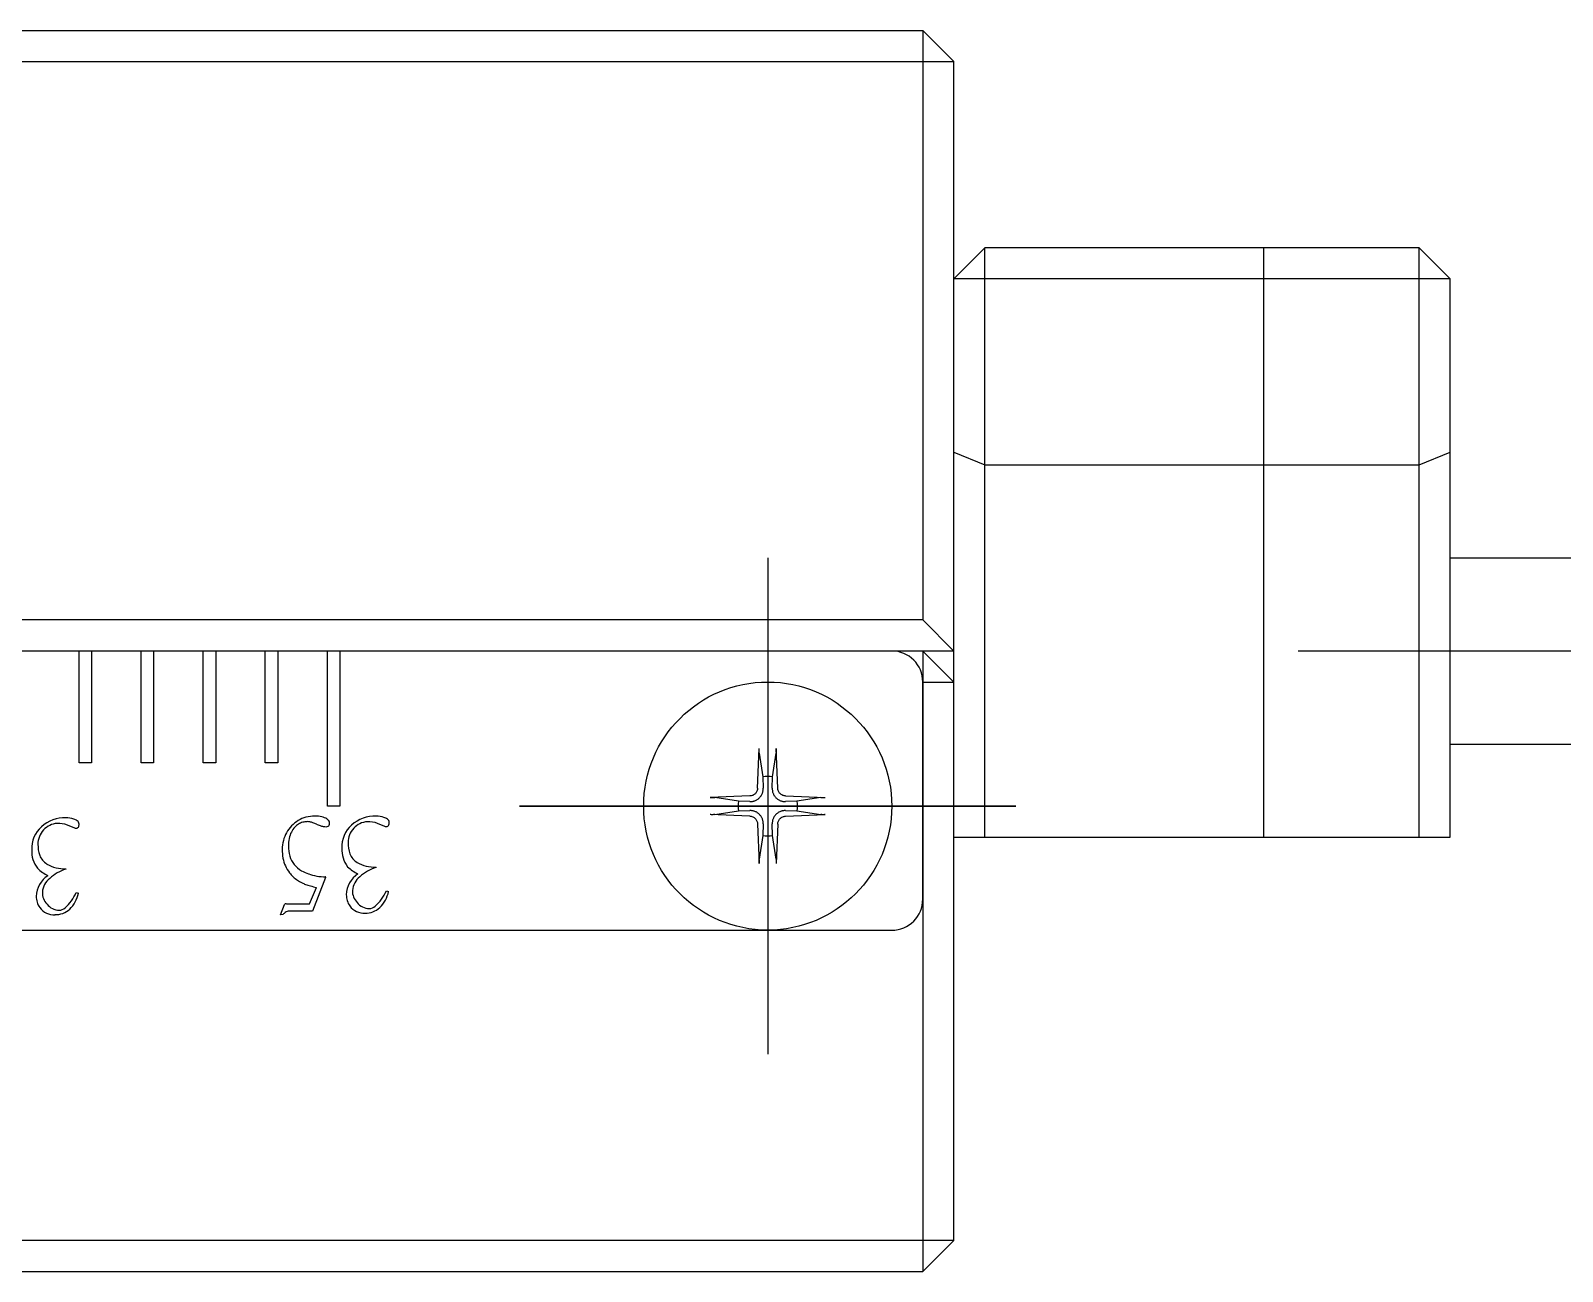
# Model space of a CAD drawing. Extents: x 1 to 272, y 0 to 189.
# Drawn here: x 166.38 to 191.08, y 167.35 to 187.35 of the extents above; entities that cross this region are included whole.
import ezdxf

# ---------------------------------------------------------------- set-up
doc = ezdxf.new("R2010")
doc.units = 0
doc.linetypes.add('CENTER', pattern=[50.8, 31.75, -6.35, 6.35, -6.35])
doc.layers.get('0').update_dxf_attribs({"linetype": 'CONTINUOUS'})
doc.layers.add('CENTER', color=1, linetype='CENTER')

msp = doc.modelspace()

# ---------------------------------------------------------------- linework, layer by layer
at = {"color": 7, "linetype": 'CONTINUOUS'}
for p, q in [((141.765, 187.345), (180.765, 187.345)), ((180.765, 187.345), (181.265, 186.845)), ((180.765, 187.345), (180.765, 177.845)), ((91.265, 186.845), (181.265, 186.845)), ((181.265, 167.845), (181.265, 186.845)), ((181.765, 183.845), (181.265, 183.345)), ((188.765, 183.845), (181.765, 183.845)), ((181.765, 174.345), (181.765, 183.845)), ((186.265, 174.345), (186.265, 183.845)), ((189.265, 183.345), (188.765, 183.845)), ((188.765, 174.345), (188.765, 183.845)), ((189.265, 183.345), (181.265, 183.345)), ((189.265, 174.345), (189.265, 183.345)), ((181.265, 180.552), (181.765, 180.345)), ((188.765, 180.345), (189.265, 180.552)), ((181.765, 180.345), (188.765, 180.345)), ((189.265, 178.845), (217.765, 178.845)), ((180.765, 177.845), (147.265, 177.845)), ((180.765, 177.845), (181.265, 177.345)), ((181.265, 177.345), (91.265, 177.345)), ((167.165, 175.545), (167.165, 177.345)), ((167.365, 177.345), (167.365, 175.545)), ((168.165, 175.545), (168.165, 177.345)), ((168.365, 177.345), (168.365, 175.545)), ((169.165, 175.545), (169.165, 177.345)), ((169.365, 177.345), (169.365, 175.545)), ((170.165, 175.545), (170.165, 177.345)), ((170.365, 177.345), (170.365, 175.545)), ((171.165, 174.845), (171.165, 177.345)), ((171.365, 177.345), (171.365, 174.845)), ((181.265, 176.845), (180.765, 177.345)), ((180.765, 177.345), (180.765, 167.345)), ((180.765, 173.345), (180.765, 176.845)), ((180.765, 176.845), (181.265, 176.845)), ((189.265, 175.845), (217.765, 175.845)), ((178.102, 175.134), (178.127, 175.771)), ((178.126, 175.76), (178.127, 175.771)), ((178.126, 175.75), (178.126, 175.76)), ((178.126, 175.739), (178.126, 175.75)), ((178.126, 175.734), (178.126, 175.739)), ((178.126, 175.729), (178.126, 175.734)), ((178.126, 175.72), (178.126, 175.729)), ((178.126, 175.716), (178.126, 175.72)), ((178.127, 175.712), (178.126, 175.716)), ((178.127, 175.708), (178.127, 175.712)), ((178.127, 175.705), (178.127, 175.708)), ((178.127, 175.702), (178.127, 175.705)), ((178.128, 175.699), (178.127, 175.702)), ((178.128, 175.699), (178.187, 175.317)), ((178.342, 175.317), (178.402, 175.699)), ((178.403, 175.712), (178.402, 175.708)), ((178.402, 175.708), (178.402, 175.705)), ((178.402, 175.705), (178.402, 175.702)), ((178.402, 175.702), (178.402, 175.699)), ((178.403, 175.771), (178.403, 175.76)), ((178.427, 175.134), (178.403, 175.771)), ((178.403, 175.76), (178.403, 175.75)), ((178.403, 175.75), (178.403, 175.739)), ((178.403, 175.739), (178.403, 175.734)), ((178.403, 175.734), (178.403, 175.729)), ((178.403, 175.729), (178.403, 175.72)), ((178.403, 175.72), (178.403, 175.716)), ((178.403, 175.716), (178.403, 175.712)), ((167.365, 175.545), (167.165, 175.545)), ((168.365, 175.545), (168.165, 175.545)), ((169.365, 175.545), (169.165, 175.545)), ((170.365, 175.545), (170.165, 175.545)), ((178.091, 175.087), (178.086, 175.075)), ((178.096, 175.098), (178.091, 175.087)), ((178.099, 175.11), (178.096, 175.098)), ((178.101, 175.122), (178.099, 175.11)), ((178.102, 175.134), (178.101, 175.122)), ((178.187, 175.317), (178.192, 175.132)), ((178.338, 175.132), (178.342, 175.317)), ((178.428, 175.122), (178.427, 175.134)), ((178.43, 175.11), (178.428, 175.122)), ((178.433, 175.098), (178.43, 175.11)), ((178.438, 175.086), (178.433, 175.098)), ((171.365, 174.845), (171.165, 174.845)), ((177.975, 175.008), (177.339, 174.983)), ((177.339, 174.983), (177.349, 174.984)), ((177.349, 174.984), (177.36, 174.984)), ((177.36, 174.984), (177.37, 174.984)), ((177.37, 174.984), (177.375, 174.984)), ((177.375, 174.984), (177.38, 174.984)), ((177.38, 174.984), (177.39, 174.984)), ((177.39, 174.984), (177.394, 174.983)), ((177.394, 174.983), (177.398, 174.983)), ((177.398, 174.983), (177.402, 174.983)), ((177.402, 174.983), (177.405, 174.983)), ((177.405, 174.983), (177.408, 174.982)), ((177.408, 174.982), (177.411, 174.982)), ((177.792, 174.922), (177.411, 174.982)), ((177.977, 174.918), (177.792, 174.922)), ((177.988, 175.009), (177.975, 175.008)), ((178, 175.011), (177.988, 175.009)), ((178.012, 175.014), (178, 175.011)), ((178.023, 175.018), (178.012, 175.014)), ((178.035, 175.024), (178.023, 175.018)), ((178.045, 175.03), (178.035, 175.024)), ((178.055, 175.038), (178.045, 175.03)), ((178.064, 175.046), (178.055, 175.038)), ((178.072, 175.055), (178.064, 175.046)), ((178.079, 175.065), (178.072, 175.055)), ((178.086, 175.075), (178.079, 175.065)), ((178.443, 175.075), (178.438, 175.086)), ((178.45, 175.064), (178.443, 175.075)), ((178.457, 175.055), (178.45, 175.064)), ((178.465, 175.046), (178.457, 175.055)), ((178.474, 175.038), (178.465, 175.046)), ((178.484, 175.03), (178.474, 175.038)), ((178.495, 175.024), (178.484, 175.03)), ((178.506, 175.018), (178.495, 175.024)), ((178.518, 175.014), (178.506, 175.018)), ((178.53, 175.011), (178.518, 175.014)), ((178.542, 175.009), (178.53, 175.011)), ((178.554, 175.008), (178.542, 175.009)), ((178.737, 174.922), (178.552, 174.918)), ((178.554, 175.008), (179.191, 174.983)), ((179.119, 174.982), (178.737, 174.922)), ((179.119, 174.982), (179.121, 174.982)), ((179.121, 174.982), (179.124, 174.983)), ((179.124, 174.983), (179.128, 174.983)), ((179.128, 174.983), (179.131, 174.983)), ((179.131, 174.983), (179.135, 174.983)), ((179.135, 174.983), (179.14, 174.984)), ((179.14, 174.984), (179.149, 174.984)), ((179.149, 174.984), (179.154, 174.984)), ((179.154, 174.984), (179.159, 174.984)), ((179.159, 174.984), (179.17, 174.984)), ((179.17, 174.984), (179.18, 174.984)), ((179.18, 174.984), (179.191, 174.983)), ((177.349, 174.707), (177.339, 174.707)), ((177.975, 174.683), (177.339, 174.707)), ((177.36, 174.706), (177.349, 174.707)), ((177.37, 174.706), (177.36, 174.706)), ((177.375, 174.706), (177.37, 174.706)), ((177.38, 174.706), (177.375, 174.706)), ((177.39, 174.707), (177.38, 174.706)), ((177.394, 174.707), (177.39, 174.707)), ((177.398, 174.707), (177.394, 174.707)), ((177.402, 174.707), (177.398, 174.707)), ((177.405, 174.708), (177.402, 174.707)), ((177.408, 174.708), (177.405, 174.708)), ((177.411, 174.708), (177.408, 174.708)), ((177.411, 174.708), (177.792, 174.768)), ((177.792, 174.768), (177.977, 174.772)), ((177.975, 174.683), (177.987, 174.682)), ((177.987, 174.682), (177.999, 174.68)), ((177.999, 174.68), (178.011, 174.676)), ((178.011, 174.676), (178.023, 174.672)), ((178.023, 174.672), (178.034, 174.666)), ((178.034, 174.666), (178.045, 174.66)), ((178.045, 174.66), (178.055, 174.652)), ((178.055, 174.652), (178.064, 174.644)), ((178.064, 174.644), (178.072, 174.636)), ((178.072, 174.636), (178.079, 174.626)), ((178.079, 174.626), (178.086, 174.615)), ((178.086, 174.615), (178.091, 174.604)), ((178.091, 174.604), (178.096, 174.592)), ((178.433, 174.592), (178.438, 174.604)), ((178.438, 174.604), (178.443, 174.615)), ((178.443, 174.615), (178.45, 174.626)), ((178.45, 174.626), (178.457, 174.635)), ((178.457, 174.635), (178.465, 174.644)), ((178.465, 174.644), (178.474, 174.652)), ((178.474, 174.652), (178.484, 174.66)), ((178.484, 174.66), (178.495, 174.666)), ((178.495, 174.666), (178.506, 174.672)), ((178.506, 174.672), (178.517, 174.676)), ((178.517, 174.676), (178.53, 174.679)), ((178.53, 174.679), (178.542, 174.682)), ((178.542, 174.682), (178.554, 174.683)), ((178.552, 174.772), (178.737, 174.768)), ((178.554, 174.683), (179.191, 174.707)), ((178.737, 174.768), (179.119, 174.708)), ((179.121, 174.708), (179.119, 174.708)), ((179.124, 174.708), (179.121, 174.708)), ((179.128, 174.707), (179.124, 174.708)), ((179.131, 174.707), (179.128, 174.707)), ((179.135, 174.707), (179.131, 174.707)), ((179.14, 174.707), (179.135, 174.707)), ((179.149, 174.706), (179.14, 174.707)), ((179.154, 174.706), (179.149, 174.706)), ((179.159, 174.706), (179.154, 174.706)), ((179.17, 174.706), (179.159, 174.706)), ((179.18, 174.707), (179.17, 174.706)), ((179.191, 174.707), (179.18, 174.707)), ((167.092, 174.489), (166.974, 174.539)), ((167.106, 174.486), (167.092, 174.489)), ((172.092, 174.515), (171.974, 174.566)), ((172.106, 174.513), (172.092, 174.515)), ((178.096, 174.592), (178.099, 174.58)), ((178.099, 174.58), (178.101, 174.568)), ((178.101, 174.568), (178.102, 174.556)), ((178.102, 174.556), (178.127, 173.919)), ((178.187, 174.373), (178.128, 173.991)), ((178.192, 174.558), (178.187, 174.373)), ((178.342, 174.373), (178.338, 174.558)), ((178.402, 173.991), (178.342, 174.373)), ((178.427, 174.556), (178.403, 173.919)), ((178.427, 174.556), (178.428, 174.568)), ((178.428, 174.568), (178.43, 174.58)), ((178.43, 174.58), (178.433, 174.592)), ((181.265, 174.345), (189.265, 174.345)), ((171.949, 173.863), (171.949, 173.857)), ((178.126, 173.974), (178.127, 173.979)), ((178.126, 173.97), (178.126, 173.974)), ((178.126, 173.961), (178.126, 173.97)), ((178.126, 173.956), (178.126, 173.961)), ((178.126, 173.951), (178.126, 173.956)), ((178.126, 173.94), (178.126, 173.951)), ((178.126, 173.93), (178.126, 173.94)), ((178.127, 173.919), (178.126, 173.93)), ((178.127, 173.988), (178.128, 173.991)), ((178.127, 173.985), (178.127, 173.988)), ((178.127, 173.982), (178.127, 173.985)), ((178.127, 173.979), (178.127, 173.982)), ((178.402, 173.991), (178.402, 173.988)), ((178.402, 173.988), (178.402, 173.985)), ((178.402, 173.985), (178.402, 173.982)), ((178.402, 173.982), (178.403, 173.979)), ((178.403, 173.979), (178.403, 173.974)), ((178.403, 173.974), (178.403, 173.97)), ((178.403, 173.97), (178.403, 173.961)), ((178.403, 173.961), (178.403, 173.956)), ((178.403, 173.956), (178.403, 173.951)), ((178.403, 173.951), (178.403, 173.94)), ((178.403, 173.94), (178.403, 173.93)), ((178.403, 173.93), (178.403, 173.919)), ((166.949, 173.836), (166.949, 173.83)), ((171.138, 173.692), (170.924, 173.152)), ((167.117, 173.451), (167.153, 173.443)), ((170.879, 173.272), (170.989, 173.533)), ((172.117, 173.478), (172.153, 173.469)), ((170.409, 173.094), (170.476, 173.258)), ((170.509, 173.272), (170.879, 173.272)), ((170.924, 173.152), (170.551, 173.152)), ((170.453, 173.099), (170.409, 173.094)), ((92.265, 172.845), (180.265, 172.845)), ((181.265, 167.845), (91.265, 167.845)), ((180.765, 167.345), (181.265, 167.845)), ((91.765, 167.345), (180.765, 167.345))]:
    msp.add_line(p, q, dxfattribs=at)
msp.add_circle((178.265, 174.845), 2, dxfattribs=at)
for centre, radius, start, end in [((180.265, 176.845), 0.5, 360, 90), ((177.976, 175.127), 0.216, 345.0596, 350.4557), ((178.265, 174.845), 0.479, 80.6957, 99.3043), ((177.969, 175.128), 0.222, 350.4292, 355.7575), ((177.979, 175.127), 0.212, 355.7311, 1.3135), ((178.55, 175.127), 0.213, 178.6874, 184.268), ((178.56, 175.128), 0.222, 184.2424, 189.5709), ((178.553, 175.127), 0.216, 189.5456, 194.9391), ((178.265, 174.845), 0.479, 170.6957, 189.3043), ((177.982, 175.13), 0.213, 268.6874, 274.268), ((177.982, 175.14), 0.222, 274.2424, 279.5709), ((177.983, 175.134), 0.216, 279.5456, 284.9391), ((177.985, 175.124), 0.206, 284.9953, 290.6145), ((177.982, 175.132), 0.214, 290.572, 296.2994), ((177.989, 175.12), 0.201, 296.2694, 302.6116), ((177.984, 175.127), 0.209, 302.6454, 308.7756), ((177.988, 175.122), 0.202, 308.7204, 314.9342), ((177.988, 175.121), 0.202, 315.0678, 321.2775), ((177.982, 175.126), 0.209, 321.2249, 327.3542), ((177.99, 175.121), 0.201, 327.3884, 333.7306), ((177.978, 175.127), 0.214, 333.7006, 339.428), ((177.986, 175.124), 0.206, 339.386, 345.0043), ((178.543, 175.124), 0.206, 194.9953, 200.6145), ((178.552, 175.127), 0.214, 200.572, 206.2994), ((178.539, 175.121), 0.201, 206.2694, 212.6116), ((178.547, 175.126), 0.209, 212.6454, 218.7756), ((178.541, 175.121), 0.202, 218.7204, 224.9342), ((178.541, 175.122), 0.202, 225.0678, 231.2775), ((178.546, 175.127), 0.209, 231.2249, 237.3542), ((178.541, 175.12), 0.201, 237.3884, 243.7306), ((178.547, 175.132), 0.214, 243.7006, 249.428), ((178.544, 175.124), 0.206, 249.386, 255.0043), ((178.546, 175.134), 0.216, 255.0596, 260.4557), ((178.548, 175.14), 0.222, 260.4292, 265.7575), ((178.547, 175.13), 0.212, 265.7311, 271.3135), ((178.265, 174.845), 0.479, 350.6957, 9.3043), ((166.932, 174.091), 0.565, 88.0192, 131.6622), ((166.954, 174.269), 0.386, 71.2996, 90.3757), ((167.01, 174.432), 0.215, 55.0158, 71.6164), ((167.098, 174.552), 0.0656, 3.2091, 57.4566), ((170.948, 174.189), 0.493, 120.7739, 136.7817), ((170.937, 174.202), 0.477, 104.1459, 120.5209), ((170.846, 174.299), 0.295, 90.7211, 105.4421), ((170.961, 174.101), 0.581, 89.6263, 103.9812), ((170.84, 174.387), 0.208, 77.9993, 89.3203), ((170.972, 174.162), 0.521, 78.2451, 90.7659), ((171.035, 174.457), 0.218, 56.1652, 78.5243), ((171.081, 174.533), 0.13, 39.3474, 54.6593), ((171.091, 174.542), 0.117, 21.5057, 39.093), ((171.932, 174.117), 0.565, 88.0192, 131.6622), ((171.83, 174.199), 0.394, 68.6451, 93.1192), ((171.954, 174.296), 0.386, 71.2996, 90.3757), ((172.01, 174.458), 0.215, 55.0158, 71.6164), ((172.098, 174.579), 0.0656, 3.2091, 57.4566), ((177.982, 174.56), 0.212, 85.7311, 91.3135), ((177.982, 174.55), 0.222, 80.4292, 85.7575), ((177.983, 174.556), 0.216, 75.0596, 80.4557), ((177.985, 174.566), 0.206, 69.386, 75.0043), ((177.982, 174.558), 0.214, 63.7006, 69.428), ((177.989, 174.57), 0.201, 57.3884, 63.7306), ((177.984, 174.563), 0.209, 51.2249, 57.3542), ((177.988, 174.568), 0.202, 45.0678, 51.2775), ((177.988, 174.569), 0.202, 38.7204, 44.9342), ((177.982, 174.564), 0.209, 32.6454, 38.7756), ((177.99, 174.569), 0.201, 26.2694, 32.6116), ((177.978, 174.563), 0.214, 20.572, 26.2994), ((177.986, 174.566), 0.206, 14.9953, 20.6145), ((177.976, 174.563), 0.216, 9.5456, 14.9391), ((177.969, 174.562), 0.222, 4.2424, 9.5709), ((178.56, 174.562), 0.222, 170.4292, 175.7575), ((178.553, 174.563), 0.216, 165.0596, 170.4557), ((178.543, 174.566), 0.206, 159.386, 165.0043), ((178.552, 174.563), 0.214, 153.7006, 159.428), ((178.539, 174.569), 0.201, 147.3884, 153.7306), ((178.547, 174.564), 0.209, 141.2249, 147.3542), ((178.541, 174.569), 0.202, 135.0678, 141.2775), ((178.541, 174.569), 0.202, 128.7204, 134.9342), ((178.546, 174.563), 0.209, 122.6454, 128.7756), ((178.541, 174.57), 0.201, 116.2694, 122.6116), ((178.547, 174.558), 0.214, 110.572, 116.2994), ((178.544, 174.566), 0.206, 104.9953, 110.6145), ((178.546, 174.556), 0.216, 99.5456, 104.9391), ((178.548, 174.55), 0.222, 94.2424, 99.5709), ((178.547, 174.56), 0.213, 88.6874, 94.268), ((166.872, 174.16), 0.474, 131.8868, 182.4739), ((166.82, 174.235), 0.321, 135.5755, 180.9966), ((166.832, 174.241), 0.326, 94.0582, 137.7796), ((166.83, 174.172), 0.394, 68.6451, 93.1192), ((167.11, 174.539), 0.0523, 266.0418, 322.2747), ((167.076, 174.551), 0.0874, 329.3441, 2.9783), ((170.983, 174.154), 0.544, 151.19, 165.6305), ((170.993, 174.147), 0.556, 136.7918, 151.0148), ((170.974, 174.237), 0.433, 154.0754, 168.3685), ((170.883, 174.28), 0.332, 136.8732, 153.9198), ((170.859, 174.296), 0.303, 121.5113, 135.9675), ((170.84, 174.325), 0.269, 105.6366, 121.3182), ((170.803, 174.204), 0.394, 70.7805, 78.1713), ((170.704, 173.917), 0.698, 65.8334, 70.8777), ((171.243, 175.119), 0.62, 245.85, 251.6275), ((171.174, 174.911), 0.4, 251.5675, 259.3119), ((171.148, 174.77), 0.257, 259.2315, 269.6241), ((171.149, 174.579), 0.066, 268.0277, 295.4071), ((171.158, 174.556), 0.0408, 297.1293, 334.954), ((171.129, 174.568), 0.0728, 336.281, 1.8872), ((171.186, 174.578), 0.015, 11.5786, 25.2913), ((171.165, 174.573), 0.0361, 4.316, 11.9442), ((171.127, 174.57), 0.0745, 359.7689, 4.4732), ((171.872, 174.187), 0.474, 131.8868, 182.4739), ((171.82, 174.262), 0.321, 135.5755, 180.9966), ((171.832, 174.268), 0.326, 94.0582, 137.7796), ((172.11, 174.565), 0.0523, 266.0418, 322.2747), ((172.076, 174.578), 0.0874, 329.3441, 2.9783), ((178.265, 174.845), 0.479, 260.6957, 279.3043), ((177.979, 174.563), 0.213, 358.6874, 4.268), ((178.55, 174.563), 0.212, 175.7311, 181.3135), ((166.838, 174.115), 0.44, 176.7157, 218.2603), ((167.027, 174.221), 0.528, 179.0339, 198.8086), ((171.076, 174.132), 0.639, 165.7632, 178.7145), ((171.131, 174.137), 0.694, 179.2215, 190.7983), ((171.188, 174.192), 0.651, 168.3503, 179.2247), ((171.051, 174.188), 0.514, 178.4839, 196.8828), ((171.838, 174.141), 0.44, 176.7157, 218.2603), ((172.027, 174.247), 0.528, 179.0339, 198.8086), ((166.788, 174.151), 0.279, 201.071, 238.9729), ((166.92, 174.375), 0.54, 239.1779, 273.1094), ((171.009, 174.114), 0.57, 190.8892, 204.1023), ((170.984, 174.105), 0.543, 204.2446, 217.8899), ((170.936, 174.156), 0.395, 197.3246, 219.2769), ((170.982, 174.199), 0.458, 219.8178, 239.7095), ((171.976, 174.369), 0.696, 226.0037, 242.7873), ((171.788, 174.177), 0.279, 201.071, 238.9729), ((171.92, 174.402), 0.54, 239.1779, 273.1094), ((172.183, 173.152), 0.742, 108.3154, 131.7511), ((166.883, 173.378), 0.412, 123.0246, 178.3926), ((166.976, 174.343), 0.696, 226.0037, 242.7873), ((166.881, 173.435), 0.311, 128.1356, 175.8286), ((167.183, 173.126), 0.742, 108.3154, 131.7511), ((171.042, 174.156), 0.62, 218.2978, 226.5808), ((170.999, 174.11), 0.558, 226.6126, 235.5054), ((170.987, 174.094), 0.538, 235.5472, 244.6615), ((171.074, 174.348), 0.633, 239.2808, 250.5721), ((170.994, 174.082), 0.53, 243.3872, 250.1611), ((171.122, 174.483), 0.776, 250.6148, 260.4628), ((171.162, 174.725), 1.021, 260.4715, 268.6731), ((171.138, 173.702), 0.00178, 13.6323, 92.6279), ((171.093, 173.707), 0.0479, 340.8609, 349.2763), ((171.131, 173.7), 0.0092, 347.2044, 12.7956), ((171.883, 173.405), 0.412, 123.0246, 178.3926), ((171.881, 173.461), 0.311, 128.1356, 175.8286), ((166.78, 173.388), 0.309, 179.5532, 215.3746), ((166.819, 173.445), 0.249, 177.0655, 225.9054), ((166.378, 173.798), 0.816, 313.1853, 334.8445), ((166.627, 173.559), 0.539, 315.5459, 347.5466), ((171.212, 174.676), 1.163, 250.0124, 254.0248), ((171.499, 175.67), 2.197, 253.9631, 256.5892), ((171.78, 173.414), 0.309, 179.5532, 215.3746), ((171.819, 173.471), 0.249, 177.0655, 225.9054), ((171.378, 173.825), 0.816, 313.1853, 334.8445), ((171.627, 173.586), 0.539, 315.5459, 347.5466), ((166.755, 173.376), 0.282, 216.3587, 273.971), ((166.846, 173.416), 0.25, 216.8846, 269.0343), ((166.784, 173.434), 0.339, 268.2687, 312.0328), ((166.833, 173.327), 0.161, 272.9664, 309.7497), ((170.597, 172.979), 0.187, 127.1607, 140.255), ((170.49, 173.253), 0.0151, 127.0574, 164.0647), ((170.498, 173.243), 0.0281, 101.4538, 125.805), ((170.559, 173.03), 0.123, 109.8018, 127.0841), ((170.507, 173.199), 0.0733, 89.1351, 101.9708), ((170.551, 173.048), 0.103, 89.9573, 109.456), ((171.755, 173.402), 0.282, 216.3587, 273.971), ((171.846, 173.442), 0.25, 216.8846, 269.0343), ((171.784, 173.46), 0.339, 268.2687, 312.0328), ((171.833, 173.354), 0.161, 272.9664, 309.7497), ((180.265, 173.345), 0.5, 270, 0)]:
    msp.add_arc(centre, radius, start, end, dxfattribs=at)
at = {"layer": 'CENTER', "color": 1, "linetype": 'CENTER'}
for p, q in [((178.265, 178.845), (178.265, 170.845)), ((178.265, 177.845), (178.265, 171.845)), ((231.265, 177.345), (179.265, 177.345)), ((174.265, 174.845), (182.265, 174.845)), ((182.265, 174.845), (174.265, 174.845)), ((175.265, 174.845), (181.265, 174.845))]:
    msp.add_line(p, q, dxfattribs=at)

doc.saveas('drawing.dxf')
